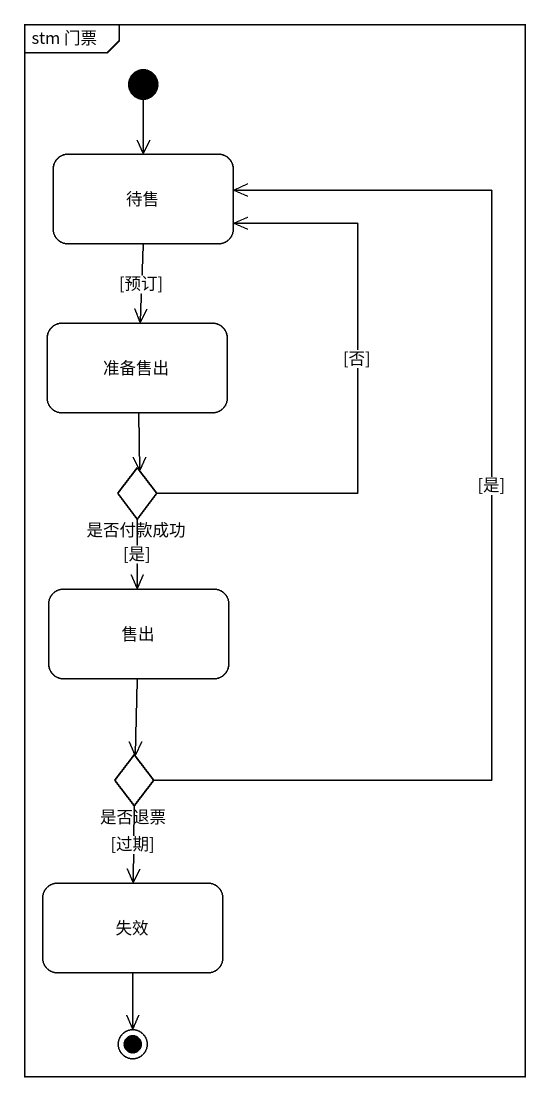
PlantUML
@startuml
mainframe stm 门票
hide empty description
state 待售
state 准备售出
state 是否付款成功 <<choice>>
state 售出
state 是否退票 <<choice>>
state 失效
[*] --> 待售
待售 --> 准备售出 : [预订]
准备售出 --> 是否付款成功
是否付款成功 -up-> 待售 : [否]
是否付款成功 --> 售出 : [是]
售出 --> 是否退票
是否退票 -up-> 待售 : [是]
是否退票 --> 失效 : [过期]
失效 --> [*]
@enduml
